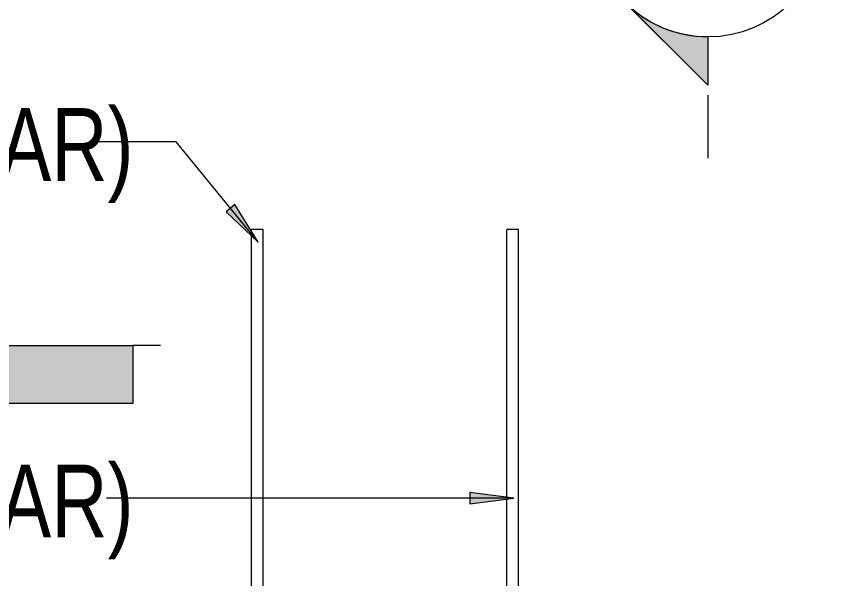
# Model space of a CAD drawing. Header units: millimetres. Extents: x -7118 to 5307, y -2677 to 10400.
# Drawn here: x -4560 to -3165, y 7771 to 8736 of the extents above; entities that cross this region are included whole.
import ezdxf

# ---------------------------------------------------------------- set-up
doc = ezdxf.new("R2010")
doc.units = ezdxf.units.MM
for name, color, linetype, lineweight in [('G-ANNO-SYMB', 111, 'Continuous', 9), ('S-RBAR', 171, 'Continuous', 18), ('S-RBAR-IDEN', 171, 'Continuous', 9)]:
    doc.layers.add(name, color=color, linetype=linetype, lineweight=lineweight)
doc.styles.add('Nirmala UI Semilight', font='NirmalaS.ttf', dxfattribs={"width": 0.8, "height": 125})

# ---------------------------------------------------------------- blocks, each defined once
blk = doc.blocks.new('Detail View - M_Section Head - Filled SHOP DWG-1002450-Elevation Front 1')
at = {"layer": 'G-ANNO-SYMB'}
h = blk.add_hatch(color=256, dxfattribs=at)
edge = h.paths.add_edge_path()
edge.add_line((-2469.6, -528.7), (-2386.7, -528.7))
edge.add_arc((-2186.7, -528.7), 200, 180, 225)
edge.add_line((-2328.2, -670.1), (-2469.6, -528.7))
h = blk.add_hatch(color=256, dxfattribs=at)
edge = h.paths.add_edge_path()
edge.add_line((-1903.9, -528.7), (-2045.3, -670.1))
edge.add_arc((-2186.7, -528.7), 200, 315, 360)
edge.add_line((-1986.7, -528.7), (-1903.9, -528.7))
h = blk.add_hatch(color=256, dxfattribs=at)
edge = h.paths.add_edge_path()
edge.add_line((-2186.7, -811.5), (-2328.2, -670.1))
edge.add_arc((-2186.7, -528.7), 200, 225, 270)
edge.add_line((-2186.7, -728.7), (-2186.7, -811.5))
h = blk.add_hatch(color=256, dxfattribs=at)
edge = h.paths.add_edge_path()
edge.add_line((-2186.7, -811.5), (-2186.7, -728.7))
edge.add_arc((-2186.7, -528.7), 200, 270, 315)
edge.add_line((-2045.3, -670.1), (-2186.7, -811.5))
for p, q in [((-2186.7, -811.5), (-2469.6, -528.7)), ((-2386.7, -528.7), (-2469.6, -528.7)), ((-2469.6, -528.7), (-2328.2, -670.1)), ((-2386.7, -528.7), (-2469.6, -528.7)), ((-2186.7, -811.5), (-1903.9, -528.7)), ((-2045.3, -670.1), (-1903.9, -528.7)), ((-1986.7, -528.7), (-1903.9, -528.7)), ((-1903.9, -528.7), (-1986.7, -528.7)), ((-2328.2, -670.1), (-2186.7, -811.5)), ((-2186.7, -811.5), (-2045.3, -670.1)), ((-2186.7, -728.7), (-2186.7, -811.5)), ((-2186.7, -811.5), (-2186.7, -728.7))]:
    blk.add_line(p, q, dxfattribs=at)
for start, end in [(360, 180), (180, 360), (180, 225), (315, 0), (225, 270), (270, 315)]:
    blk.add_arc((-2186.7, -528.7), 200, start, end, dxfattribs=at)
blk = doc.blocks.new('Detail View - M_Section Tail - Filled Horizontal-14034-Elevation Front 1')
at = {"layer": 'G-ANNO-SYMB'}
blk.add_hatch(color=256, dxfattribs=at).paths.add_polyline_path([(-4359.7, -628.7), (-4359.7, -528.7), (-4809.7, -528.7), (-4809.7, -628.7)])
for p, q in [((-4809.7, -628.7), (-4809.7, -528.7)), ((-4809.7, -528.7), (-4359.7, -528.7)), ((-4359.7, -528.7), (-4359.7, -628.7)), ((-4359.7, -628.7), (-4809.7, -628.7))]:
    blk.add_line(p, q, dxfattribs=at)

msp = doc.modelspace()

# ---------------------------------------------------------------- hatches: boundary and pattern name
at = {"layer": 'S-RBAR-IDEN'}
for points in [[(-4144.85413, 8348.34718), (-4184.63747, 8412.68831), (-4199.93459, 8400.19925)], [(-3706.78896, 7909.15087), (-3781.78896, 7919.02481), (-3781.78896, 7899.27693)]]:
    msp.add_hatch(color=256, dxfattribs=at).paths.add_polyline_path(points)

# ---------------------------------------------------------------- linework, layer by layer
at = {"layer": 'G-ANNO-SYMB'}
for p, q in [((-3373.80017, 8600.21247), (-3373.80017, 8492.31524)), ((-4312.1501, 8171.30847), (-4359.72627, 8171.30847))]:
    msp.add_line(p, q, dxfattribs=at)
at = {"layer": 'S-RBAR'}
for p, q in [((-4136.19617, 8370), (-4156.19617, 8370)), ((-4156.19617, 7670), (-4156.19617, 8370)), ((-4136.19617, 7670), (-4136.19617, 8370)), ((-3698.69617, 8370), (-3718.69617, 8370)), ((-3718.69617, 7670), (-3718.69617, 8370)), ((-3698.69617, 7670), (-3698.69617, 8370))]:
    msp.add_line(p, q, dxfattribs=at)
at = {"layer": 'S-RBAR-IDEN'}
for p, q in [((-4285.4727, 8520.58276), (-4426.09128, 8520.58276)), ((-4144.85413, 8348.34718), (-4285.4727, 8520.58276)), ((-4184.63747, 8412.68831), (-4199.93459, 8400.19925)), ((-4144.85413, 8348.34718), (-4184.63747, 8412.68831)), ((-4199.93459, 8400.19925), (-4144.85413, 8348.34718)), ((-3706.78896, 7909.15087), (-4404.89128, 7909.15087)), ((-3706.78896, 7909.15087), (-3781.78896, 7919.02481)), ((-3781.78896, 7919.02481), (-3781.78896, 7899.27693)), ((-3781.78896, 7899.27693), (-3706.78896, 7909.15087))]:
    msp.add_line(p, q, dxfattribs=at)

# ---------------------------------------------------------------- block references
at = {"layer": 'G-ANNO-SYMB', "extrusion": (0, 0, -1), "rotation": 90.00000000000038}
msp.add_blockref('Detail View - M_Section Head - Filled SHOP DWG-1002450-Elevation Front 1', (2845.10864, 11086.94731), dxfattribs=at)
at = {"layer": 'G-ANNO-SYMB'}
msp.add_blockref('Detail View - M_Section Tail - Filled Horizontal-14034-Elevation Front 1', (0, 8700), dxfattribs=at)

# ---------------------------------------------------------------- texts
at = {"layer": 'S-RBAR-IDEN', "char_height": 125, "attachment_point": 1, "style": 'Nirmala UI Semilight'}
for s, insert, width in [('-(1) -(T20 DOWEL BAR)', (-5807.29128, 8578.18514), 1670.71675), ('-(2) -(T20 DOWEL BAR)', (-5807.29128, 7966.75325), 1696.37075)]:
    msp.add_mtext(s, dxfattribs=dict(at, insert=insert, width=width))

doc.saveas('drawing.dxf')
